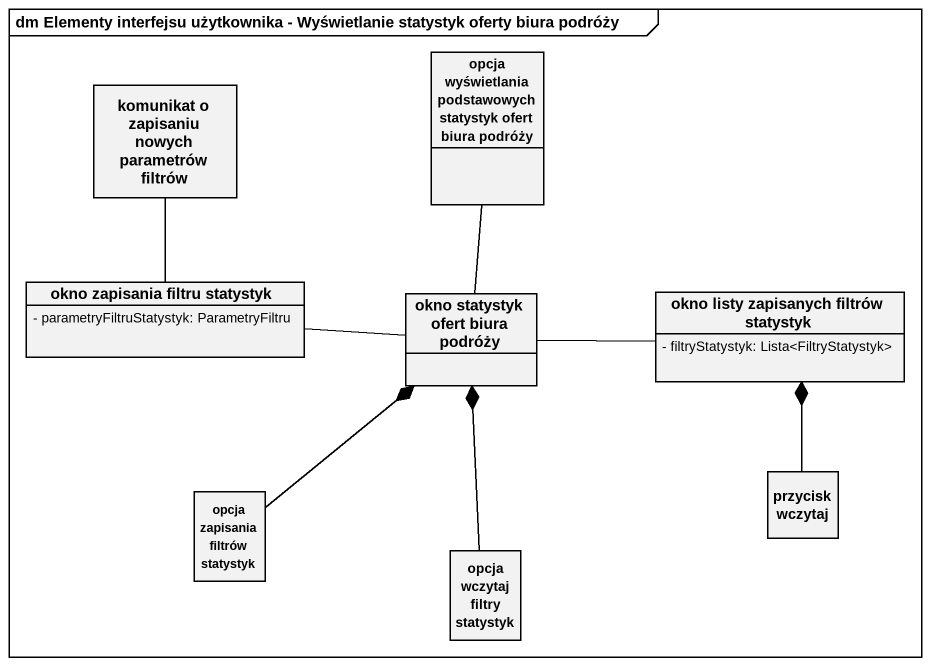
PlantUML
@startuml
mainframe dm Elementy interfejsu użytkownika - Wyświetlanie statystyk oferty biura podróży
hide circle
hide empty members
skinparam classAttributeIconSize 0
class "opcja wyświetlania podstawowych statystyk ofert biura podróży" as opcja_wyświetlania
class "komunikat o zapisaniu nowych parametrów filtrów" as komunikat_o_zapisaniu
class "okno zapisania filtru statystyk" as okno_zapisania_filtru {
  - parametryFiltruStatystyk: ParametryFiltru
}
class "okno statystyk ofert biura podróży" as okno_statystyk_ofert_biura
class "okno listy zapisanych filtrów statystyk" as okno_listy_zapisanych {
  - filtryStatystyk: Lista<FiltryStatystyk>
}
class "opcja zapisania filtrów statystyk" as opcja_zapisania_filtrów
class "przycisk wczytaj" as przycisk_wczytaj
class "opcja wczytaj filtry statystyk" as opcja_wczytaj_filtry
okno_zapisania_filtru -up- komunikat_o_zapisaniu
okno_zapisania_filtru -right- okno_statystyk_ofert_biura
okno_statystyk_ofert_biura -up- opcja_wyświetlania
okno_statystyk_ofert_biura -right- okno_listy_zapisanych
opcja_zapisania_filtrów -up-* okno_statystyk_ofert_biura
przycisk_wczytaj -up-* okno_listy_zapisanych
opcja_wczytaj_filtry -up-* okno_statystyk_ofert_biura
@enduml
